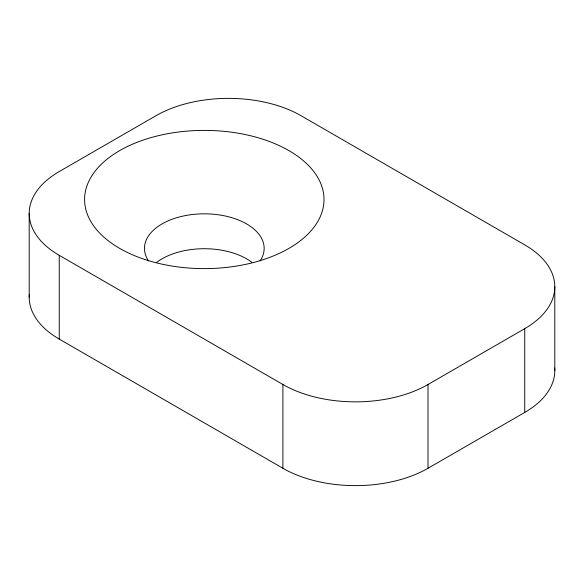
<?xml version="1.0" encoding="UTF-8"?>
<svg xmlns="http://www.w3.org/2000/svg" width="584" height="584" viewBox="0 0 584 584"><rect width="100%" height="100%" fill="white"/><g stroke="black" fill="none" stroke-linecap="round" stroke-linejoin="round"><path stroke-width="0.88" d="M282.904 468.273L282.904 384.498L59.247 255.325A102.623 59.247 0 0 1 59.261 171.543L155.943 115.727A102.602 59.239 0 0 1 301.045 115.72L524.746 244.871A102.602 59.239 0 0 1 524.746 328.646L524.746 412.428L428.014 468.273A102.602 59.239 0 0 1 282.904 468.273L59.247 339.1A102.623 59.247 0 0 1 29.302 294.628M428.014 468.273L428.014 384.498L524.746 328.646M554.8 370.541L554.8 286.759M59.247 255.325L59.247 339.1M29.2 213.43L29.2 297.212M428.014 384.498A102.602 59.239 0 0 1 282.904 384.498M554.705 368.008A102.602 59.239 0 0 1 524.746 412.428M156.826 262.238A59.853 34.558 0 0 1 251.792 262.238M148.526 260.887A59.853 34.558 0 0 1 204.312 213.817A59.853 34.558 0 0 1 260.092 260.887M144.452 259.354A119.705 69.109 0 0 0 324.011 199.502A119.705 69.109 0 0 0 144.452 139.649A119.705 69.109 0 0 0 144.452 259.354"/></g></svg>
